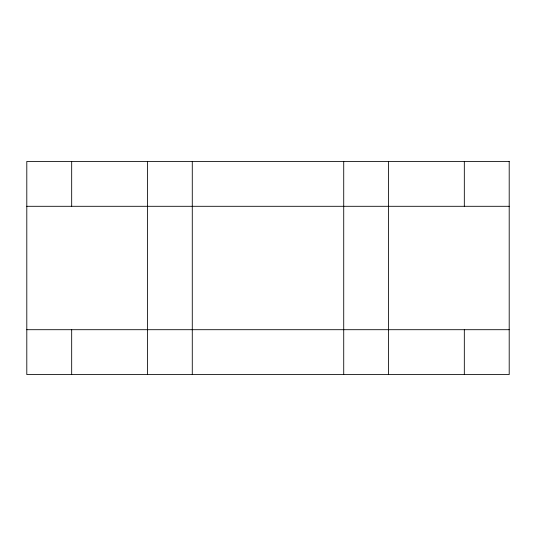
<?xml version="1.0" encoding="UTF-8"?>
<svg xmlns="http://www.w3.org/2000/svg" width="536" height="536" viewBox="0 0 536 536"><rect width="100%" height="100%" fill="white"/><g stroke="black" fill="none" stroke-linecap="round" stroke-linejoin="round"><path stroke-width="0.8" d="M26.8 206.3L509.2 206.3M26.8 329.7L509.2 329.7M464.323 161.423L464.323 206.3M464.323 329.7L464.323 374.577M388.6 161.423L388.6 374.577M343.723 161.423L343.723 374.577M192.277 161.423L192.277 374.577M147.4 161.423L147.4 374.577M71.677 161.423L71.677 206.3M71.677 329.7L71.677 374.577M509.2 161.423L26.8 161.423L26.8 374.577L509.2 374.577L509.2 161.423"/></g></svg>
